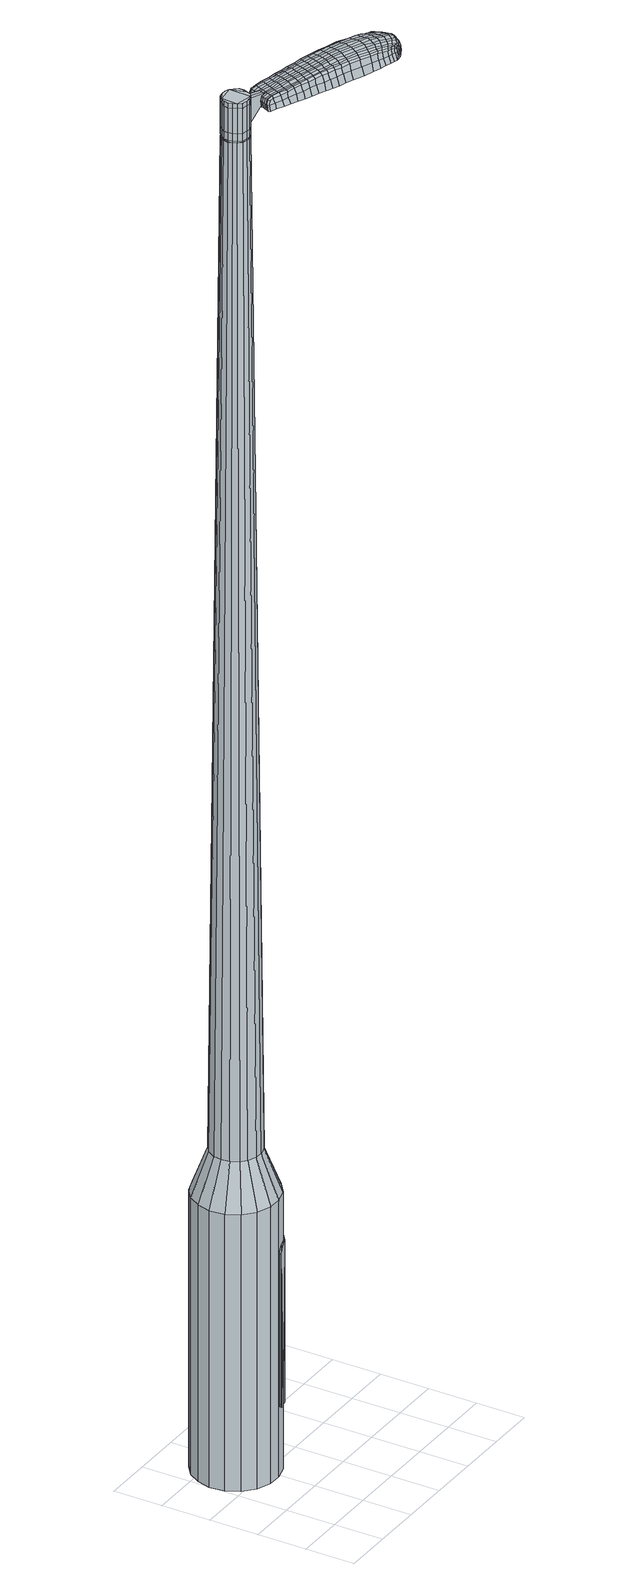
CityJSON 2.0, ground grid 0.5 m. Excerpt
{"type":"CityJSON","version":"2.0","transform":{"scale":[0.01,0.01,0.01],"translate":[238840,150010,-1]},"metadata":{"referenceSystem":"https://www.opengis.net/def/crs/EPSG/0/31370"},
"CityObjects":{
"object1":{"type":"GenericCityObject","attributes":{"cluster":879,"mean_distance_to_centroid":0.218,"new_centroid_x":238840.4,"new_centroid_y":150011.27,"mean_distance_to_camera":11.37,"H1":11.57,"H2":11.29,"Z_final":113.4,"cluster2":-1,"proj_x":238837.06,"proj_y":150019.35,"id_line":88943,"bearing_l":67.53,"distance":8.75,"orientation":"right","G_obj":337.53},"geometry":[{"type":"MultiSurface","lod":"2","boundaries":[[[0,1,2,3]],[[1,4,5,2]],[[4,6,7,5]],[[6,8,9,7]],[[8,10,11,9]],[[10,12,13,11]],[[12,14,15,13]],[[14,16,17,15]],[[16,18,19,17]],[[18,20,21,19]],[[20,22,23,21]],[[22,24,25,23]],[[24,26,27,25]],[[26,28,29,27]],[[28,30,31,29]],[[30,32,33,31]],[[32,34,35,33]],[[34,0,3,35]],[[36,37,38,39]],[[38,40,41,42]],[[41,43,42]],[[42,44,45,46]],[[45,47,46]],[[46,48,49,50]],[[49,51,50]],[[42,46,50,38]],[[50,52,39,38]],[[53,36,39]],[[2,5,7,35]],[[7,9,11,15]],[[11,13,15]],[[15,17,19,23]],[[19,21,23]],[[23,25,27,31]],[[27,29,31]],[[15,23,31,7]],[[31,33,35,7]],[[3,2,35]],[[1,0,54,55]],[[0,34,56,54]],[[34,32,57,56]],[[32,30,58,57]],[[30,28,59,58]],[[28,26,60,59]],[[26,24,61,60]],[[24,22,62,61]],[[22,20,63,62]],[[20,18,64,63]],[[18,16,65,64]],[[16,14,66,65]],[[14,12,67,66]],[[12,10,68,67]],[[10,8,69,68]],[[8,6,70,69]],[[6,4,71,70]],[[4,1,55,71]],[[55,54,72,73]],[[54,56,74,72]],[[56,57,75,74]],[[57,58,76,75]],[[58,59,77,76]],[[59,60,78,77]],[[60,61,79,78]],[[61,62,80,79]],[[62,63,81,80]],[[63,64,82,81]],[[64,65,83,82]],[[65,66,84,83]],[[66,67,85,84]],[[67,68,86,85]],[[68,69,87,86]],[[69,70,88,87]],[[70,71,89,88]],[[71,55,73,89]],[[72,90,91,92]],[[74,93,90,72]],[[94,95,93,74]],[[76,96,95,94]],[[77,97,96,76]],[[98,99,97,77]],[[79,100,99,98]],[[101,102,100,79]],[[81,103,102,101]],[[104,105,103,81]],[[106,107,105,104]],[[84,108,107,106]],[[85,109,108,84]],[[110,111,109,85]],[[87,112,111,110]],[[113,114,112,87]],[[89,115,114,113]],[[92,91,115,89]],[[116,117,118,119]],[[120,116,119,121]],[[122,120,121,123]],[[124,122,123,125]],[[126,124,125,127]],[[128,126,127,129]],[[130,128,129,131]],[[132,130,131,133]],[[134,132,133,135]],[[136,134,135,137]],[[138,136,137,139]],[[140,138,139,141]],[[142,140,141,143]],[[144,142,143,145]],[[146,144,145,147]],[[148,146,147,149]],[[73,72,92]],[[75,94,74]],[[75,76,94]],[[78,98,77]],[[78,79,98]],[[80,101,79]],[[80,81,101]],[[82,104,81]],[[82,83,106,104]],[[83,84,106]],[[86,110,85]],[[86,87,110]],[[88,113,87]],[[88,89,113]],[[73,92,89]],[[150,91,90]],[[150,115,91]],[[151,114,115]],[[151,112,114]],[[152,111,112]],[[152,109,111]],[[153,107,108]],[[153,154,105,107]],[[154,103,105]],[[155,102,103]],[[155,100,102]],[[156,99,100]],[[156,97,99]],[[157,95,96]],[[157,93,95]],[[39,52,148,158]],[[150,90,159,149]],[[53,39,158,117]],[[90,93,118,159]],[[36,53,117,116]],[[93,157,119,118]],[[37,36,116,120]],[[157,96,121,119]],[[38,37,120,122]],[[96,97,123,121]],[[40,38,122,124]],[[97,156,125,123]],[[41,40,124,126]],[[156,100,127,125]],[[43,41,126,128]],[[100,155,129,127]],[[42,43,128,130]],[[155,103,131,129]],[[44,42,130,132]],[[103,154,133,131]],[[45,44,132,134]],[[154,153,135,133]],[[47,45,134,136]],[[153,108,137,135]],[[46,47,136,138]],[[108,109,139,137]],[[48,46,138,140]],[[109,152,141,139]],[[49,48,140,142]],[[152,112,143,141]],[[51,49,142,144]],[[112,151,145,143]],[[50,51,144,146]],[[151,115,147,145]],[[52,50,146,148]],[[115,150,149,147]],[[148,149,160,161]],[[149,159,162,160]],[[159,118,163,162]],[[118,117,164,163]],[[117,158,165,164]],[[158,148,161,165]],[[166,167,168,169]],[[170,166,169,171]],[[166,170,172,173]],[[167,166,173,174]],[[175,176,177,178]],[[179,175,178,180]],[[175,179,181,182]],[[176,175,182,183]],[[184,185,186,187]],[[188,184,187,189]],[[184,188,190,191]],[[185,184,191,192]],[[193,194,195,196]],[[197,193,196,198]],[[193,197,199,200]],[[194,193,200,201]],[[202,203,204,205]],[[206,202,205,207]],[[202,206,208,209]],[[203,202,209,210]],[[211,212,213,214]],[[215,211,214,216]],[[211,215,217,218]],[[212,211,218,219]],[[220,221,222,223]],[[212,220,223,213]],[[220,212,219,224]],[[221,220,224,225]],[[226,227,228,229]],[[221,226,229,222]],[[226,221,225,230]],[[227,226,230,231]],[[232,170,171,233]],[[227,232,233,228]],[[232,227,231,234]],[[170,232,234,172]],[[235,236,237,238]],[[239,235,238,240]],[[235,239,241,242]],[[236,235,242,243]],[[244,245,246,247]],[[236,244,247,237]],[[244,236,243,248]],[[245,244,248,249]],[[250,251,252,253]],[[245,250,253,246]],[[250,245,249,254]],[[251,250,254,255]],[[256,257,258,259]],[[251,256,259,252]],[[256,251,255,260]],[[257,256,260,261]],[[262,167,174,263]],[[257,262,263,258]],[[262,257,261,264]],[[167,262,264,168]],[[265,266,267,268]],[[269,265,268,270]],[[265,269,271,272]],[[266,265,272,273]],[[274,275,276,277]],[[266,274,277,267]],[[274,266,273,278]],[[275,274,278,279]],[[280,281,282,283]],[[275,280,283,276]],[[280,275,279,284]],[[281,280,284,285]],[[286,179,180,287]],[[281,286,287,282]],[[286,281,285,288]],[[179,286,288,181]],[[289,290,291,292]],[[293,289,292,294]],[[289,293,295,296]],[[290,289,296,297]],[[298,299,300,301]],[[290,298,301,291]],[[298,290,297,302]],[[299,298,302,303]],[[304,305,306,307]],[[299,304,307,300]],[[304,299,303,308]],[[305,304,308,309]],[[310,311,312,313]],[[305,310,313,306]],[[310,305,309,314]],[[311,310,314,315]],[[316,176,183,317]],[[311,316,317,312]],[[316,311,315,318]],[[176,316,318,177]],[[319,205,204,320]],[[321,319,320,322]],[[319,321,323,324]],[[205,319,324,207]],[[325,321,322,326]],[[327,325,326,328]],[[325,327,329,330]],[[321,325,330,323]],[[331,327,328,332]],[[333,331,332,334]],[[331,333,335,336]],[[327,331,336,329]],[[337,333,334,338]],[[339,337,338,340]],[[337,339,341,342]],[[333,337,342,335]],[[343,339,340,344]],[[194,343,344,195]],[[343,194,201,345]],[[339,343,345,341]],[[346,347,192,191]],[[348,346,191,190]],[[346,348,349,350]],[[347,346,350,351]],[[352,353,351,350]],[[354,352,350,349]],[[352,354,355,356]],[[353,352,356,357]],[[358,359,357,356]],[[360,358,356,355]],[[358,360,361,362]],[[359,358,362,363]],[[364,365,363,362]],[[366,364,362,361]],[[364,366,199,197]],[[365,364,197,198]],[[367,368,369,370]],[[269,367,370,271]],[[367,269,270,371]],[[368,367,371,372]],[[373,188,189,374]],[[368,373,374,369]],[[373,368,372,375]],[[188,373,375,190]],[[376,377,378,379]],[[215,376,379,217]],[[376,215,216,380]],[[377,376,380,381]],[[382,383,384,385]],[[377,382,385,378]],[[382,377,381,386]],[[383,382,386,387]],[[388,185,192,389]],[[383,388,389,384]],[[388,383,387,390]],[[185,388,390,186]],[[391,392,393,394]],[[173,391,394,174]],[[391,173,172,395]],[[392,391,395,396]],[[397,398,399,400]],[[392,397,400,393]],[[397,392,396,401]],[[398,397,401,402]],[[403,196,195,404]],[[398,403,404,399]],[[403,398,402,405]],[[196,403,405,198]],[[406,407,408,409]],[[178,406,409,180]],[[406,178,177,410]],[[407,406,410,411]],[[412,200,199,413]],[[407,412,413,408]],[[412,407,411,414]],[[200,412,414,201]],[[415,416,417,418]],[[293,415,418,295]],[[415,293,294,419]],[[416,415,419,420]],[[421,206,207,422]],[[416,421,422,417]],[[421,416,420,423]],[[206,421,423,208]],[[424,425,426,427]],[[239,424,427,241]],[[424,239,240,428]],[[425,424,428,429]],[[430,431,432,433]],[[425,430,433,426]],[[430,425,429,434]],[[431,430,434,435]],[[436,203,210,437]],[[431,436,437,432]],[[436,431,435,438]],[[203,436,438,204]],[[439,440,429,428]],[[238,439,428,240]],[[439,238,237,441]],[[440,439,441,442]],[[443,444,435,434]],[[440,443,434,429]],[[443,440,442,445]],[[444,443,445,446]],[[447,320,204,438]],[[444,447,438,435]],[[447,444,446,448]],[[320,447,448,322]],[[449,450,451,452]],[[296,449,452,297]],[[449,296,295,418]],[[450,449,418,417]],[[453,324,323,454]],[[450,453,454,451]],[[453,450,417,422]],[[324,453,422,207]],[[455,456,442,441]],[[247,455,441,237]],[[455,247,246,457]],[[456,455,457,458]],[[459,460,446,445]],[[456,459,445,442]],[[459,456,458,461]],[[460,459,461,462]],[[463,326,322,448]],[[460,463,448,446]],[[463,460,462,464]],[[326,463,464,328]],[[465,466,467,468]],[[302,465,468,303]],[[465,302,297,452]],[[466,465,452,451]],[[469,330,329,470]],[[466,469,470,467]],[[469,466,451,454]],[[330,469,454,323]],[[471,472,458,457]],[[253,471,457,246]],[[471,253,252,473]],[[472,471,473,474]],[[475,476,462,461]],[[472,475,461,458]],[[475,472,474,477]],[[476,475,477,478]],[[479,332,328,464]],[[476,479,464,462]],[[479,476,478,480]],[[332,479,480,334]],[[481,482,483,484]],[[308,481,484,309]],[[481,308,303,468]],[[482,481,468,467]],[[485,336,335,486]],[[482,485,486,483]],[[485,482,467,470]],[[336,485,470,329]],[[487,488,474,473]],[[259,487,473,252]],[[487,259,258,489]],[[488,487,489,490]],[[491,492,478,477]],[[488,491,477,474]],[[491,488,490,493]],[[492,491,493,494]],[[495,338,334,480]],[[492,495,480,478]],[[495,492,494,496]],[[338,495,496,340]],[[497,498,499,500]],[[314,497,500,315]],[[497,314,309,484]],[[498,497,484,483]],[[501,342,341,502]],[[498,501,502,499]],[[501,498,483,486]],[[342,501,486,335]],[[503,504,490,489]],[[263,503,489,258]],[[503,263,174,394]],[[504,503,394,393]],[[505,506,494,493]],[[504,505,493,490]],[[505,504,393,400]],[[506,505,400,399]],[[507,344,340,496]],[[506,507,496,494]],[[507,506,399,404]],[[344,507,404,195]],[[508,509,411,410]],[[318,508,410,177]],[[508,318,315,500]],[[509,508,500,499]],[[510,345,201,414]],[[509,510,414,411]],[[510,509,499,502]],[[345,510,502,341]],[[511,512,372,371]],[[268,511,371,270]],[[511,268,267,513]],[[512,511,513,514]],[[515,348,190,375]],[[512,515,375,372]],[[515,512,514,516]],[[348,515,516,349]],[[517,518,519,520]],[[218,517,520,219]],[[517,218,217,379]],[[518,517,379,378]],[[521,522,523,524]],[[518,521,524,519]],[[521,518,378,385]],[[522,521,385,384]],[[525,347,351,526]],[[522,525,526,523]],[[525,522,384,389]],[[347,525,389,192]],[[527,528,514,513]],[[277,527,513,267]],[[527,277,276,529]],[[528,527,529,530]],[[531,354,349,516]],[[528,531,516,514]],[[531,528,530,532]],[[354,531,532,355]],[[533,534,535,536]],[[224,533,536,225]],[[533,224,219,520]],[[534,533,520,519]],[[537,538,539,540]],[[534,537,540,535]],[[537,534,519,524]],[[538,537,524,523]],[[541,353,357,542]],[[538,541,542,539]],[[541,538,523,526]],[[353,541,526,351]],[[543,544,530,529]],[[283,543,529,276]],[[543,283,282,545]],[[544,543,545,546]],[[547,360,355,532]],[[544,547,532,530]],[[547,544,546,548]],[[360,547,548,361]],[[549,550,551,552]],[[230,549,552,231]],[[549,230,225,536]],[[550,549,536,535]],[[553,554,555,556]],[[550,553,556,551]],[[553,550,535,540]],[[554,553,540,539]],[[557,359,363,558]],[[554,557,558,555]],[[557,554,539,542]],[[359,557,542,357]],[[559,560,546,545]],[[287,559,545,282]],[[559,287,180,409]],[[560,559,409,408]],[[561,366,361,548]],[[560,561,548,546]],[[561,560,408,413]],[[366,561,413,199]],[[562,563,396,395]],[[234,562,395,172]],[[562,234,231,552]],[[563,562,552,551]],[[564,565,402,401]],[[563,564,401,396]],[[564,563,551,556]],[[565,564,556,555]],[[566,365,198,405]],[[565,566,405,402]],[[566,565,555,558]],[[365,566,558,363]],[[567,568,569,570]],[[570,569,571,572]],[[573,571,569,574]],[[574,569,568,575]],[[576,577,578,579]],[[579,578,580,581]],[[582,580,578,583]],[[583,578,577,584]],[[585,586,587,588]],[[588,587,589,590]],[[591,589,587,592]],[[592,587,586,593]],[[594,595,596,597]],[[597,596,598,599]],[[600,598,596,601]],[[601,596,595,602]],[[603,604,605,606]],[[606,605,607,608]],[[609,607,605,610]],[[610,605,604,611]],[[612,613,614,615]],[[615,614,616,617]],[[618,616,614,619]],[[619,614,613,620]],[[621,622,623,624]],[[624,623,613,612]],[[620,613,623,625]],[[625,623,622,626]],[[627,628,629,630]],[[630,629,622,621]],[[626,622,629,631]],[[631,629,628,632]],[[572,571,633,634]],[[634,633,628,627]],[[632,628,633,635]],[[635,633,571,573]],[[636,637,638,639]],[[639,638,640,641]],[[642,640,638,643]],[[643,638,637,644]],[[645,646,647,648]],[[648,647,637,636]],[[644,637,647,649]],[[649,647,646,650]],[[651,652,653,654]],[[654,653,646,645]],[[650,646,653,655]],[[655,653,652,656]],[[657,658,659,660]],[[660,659,652,651]],[[656,652,659,661]],[[661,659,658,662]],[[575,568,663,664]],[[664,663,658,657]],[[662,658,663,665]],[[665,663,568,567]],[[666,667,668,669]],[[669,668,670,671]],[[672,670,668,673]],[[673,668,667,674]],[[675,676,677,678]],[[678,677,667,666]],[[674,667,677,679]],[[679,677,676,680]],[[681,682,683,684]],[[684,683,676,675]],[[680,676,683,685]],[[685,683,682,686]],[[581,580,687,688]],[[688,687,682,681]],[[686,682,687,689]],[[689,687,580,582]],[[690,691,692,693]],[[693,692,694,695]],[[696,694,692,697]],[[697,692,691,698]],[[699,700,701,702]],[[702,701,691,690]],[[698,691,701,703]],[[703,701,700,704]],[[705,706,707,708]],[[708,707,700,699]],[[704,700,707,709]],[[709,707,706,710]],[[711,712,713,714]],[[714,713,706,705]],[[710,706,713,715]],[[715,713,712,716]],[[584,577,717,718]],[[718,717,712,711]],[[716,712,717,719]],[[719,717,577,576]],[[603,606,720,721]],[[721,720,722,723]],[[724,722,720,164]],[[164,720,606,608]],[[723,722,725,726]],[[726,725,727,728]],[[729,727,725,730]],[[730,725,722,724]],[[728,727,731,732]],[[732,731,733,734]],[[735,733,731,736]],[[736,731,727,729]],[[734,733,737,738]],[[738,737,739,740]],[[741,739,737,742]],[[742,737,733,735]],[[740,739,743,744]],[[744,743,595,594]],[[602,595,743,745]],[[745,743,739,741]],[[593,746,747,592]],[[592,747,748,591]],[[749,748,747,750]],[[750,747,746,751]],[[751,752,753,750]],[[750,753,754,749]],[[755,754,753,756]],[[756,753,752,757]],[[757,758,759,756]],[[756,759,760,755]],[[761,760,759,762]],[[762,759,758,763]],[[763,764,765,762]],[[762,765,766,761]],[[600,766,765,598]],[[598,765,764,599]],[[767,768,769,770]],[[770,769,670,672]],[[671,670,769,771]],[[771,769,768,772]],[[590,589,773,774]],[[774,773,768,767]],[[772,768,773,775]],[[775,773,589,591]],[[776,777,778,779]],[[779,778,616,618]],[[617,616,778,780]],[[780,778,777,781]],[[782,783,784,785]],[[785,784,777,776]],[[781,777,784,786]],[[786,784,783,787]],[[593,586,788,789]],[[789,788,783,782]],[[787,783,788,790]],[[790,788,586,585]],[[791,792,793,794]],[[794,793,574,575]],[[573,574,793,795]],[[795,793,792,796]],[[797,798,799,800]],[[800,799,792,791]],[[796,792,799,801]],[[801,799,798,802]],[[594,597,803,804]],[[804,803,798,797]],[[802,798,803,805]],[[805,803,597,599]],[[806,807,808,809]],[[809,808,579,581]],[[576,579,808,810]],[[810,808,807,811]],[[600,601,812,813]],[[813,812,807,806]],[[811,807,812,814]],[[814,812,601,602]],[[815,816,817,818]],[[818,817,694,696]],[[694,817,695]],[[695,817,816,819]],[[608,607,820,821]],[[821,820,816,815]],[[819,816,820,822]],[[822,820,607,609]],[[823,824,825]],[[825,824,640,642]],[[641,640,824,826]],[[826,824,827]],[[828,829,830,831]],[[831,830,824,823]],[[827,824,830,832]],[[832,830,829,833]],[[611,604,834,835]],[[835,834,829,828]],[[833,829,834,836]],[[836,834,604,603]],[[827,837,838,826]],[[826,838,639,641]],[[636,639,838,839]],[[839,838,837,840]],[[833,841,842,832]],[[832,842,837,827]],[[840,837,842,843]],[[843,842,841,844]],[[603,721,845,836]],[[836,845,841,833]],[[844,841,845,846]],[[846,845,721,723]],[[847,848,849,850]],[[850,849,697,698]],[[696,697,849,818]],[[818,849,848,815]],[[724,164,851,852]],[[852,851,848,847]],[[815,848,851,821]],[[821,851,164,608]],[[840,853,854,839]],[[839,854,648,636]],[[645,648,854,855]],[[855,854,853,856]],[[844,857,858,843]],[[843,858,853,840]],[[856,853,858,859]],[[859,858,857,860]],[[723,726,861,846]],[[846,861,857,844]],[[860,857,861,862]],[[862,861,726,728]],[[863,864,865,866]],[[866,865,703,704]],[[698,703,865,850]],[[850,865,864,847]],[[729,730,867,868]],[[868,867,864,863]],[[847,864,867,852]],[[852,867,730,724]],[[856,869,870,855]],[[855,870,654,645]],[[651,654,870,871]],[[871,870,869,872]],[[860,873,874,859]],[[859,874,869,856]],[[872,869,874,875]],[[875,874,873,876]],[[728,732,877,862]],[[862,877,873,860]],[[876,873,877,878]],[[878,877,732,734]],[[879,880,881,882]],[[882,881,709,710]],[[704,709,881,866]],[[866,881,880,863]],[[735,736,883,884]],[[884,883,880,879]],[[863,880,883,868]],[[868,883,736,729]],[[872,885,886,871]],[[871,886,660,651]],[[657,660,886,887]],[[887,886,885,888]],[[876,889,890,875]],[[875,890,885,872]],[[888,885,890,891]],[[891,890,889,892]],[[734,738,893,878]],[[878,893,889,876]],[[892,889,893,894]],[[894,893,738,740]],[[895,896,897,898]],[[898,897,715,716]],[[710,715,897,882]],[[882,897,896,879]],[[741,742,899,900]],[[900,899,896,895]],[[879,896,899,884]],[[884,899,742,735]],[[888,901,902,887]],[[887,902,664,657]],[[575,664,902,794]],[[794,902,901,791]],[[892,903,904,891]],[[891,904,901,888]],[[791,901,904,800]],[[800,904,903,797]],[[740,744,905,894]],[[894,905,903,892]],[[797,903,905,804]],[[804,905,744,594]],[[811,906,907,810]],[[810,907,719,576]],[[716,719,907,898]],[[898,907,906,895]],[[602,745,908,814]],[[814,908,906,811]],[[895,906,908,900]],[[900,908,745,741]],[[772,909,910,771]],[[771,910,669,671]],[[666,669,910,911]],[[911,910,909,912]],[[591,748,913,775]],[[775,913,909,772]],[[912,909,913,914]],[[914,913,748,749]],[[915,916,917,918]],[[918,917,619,620]],[[618,619,917,779]],[[779,917,916,776]],[[919,920,921,922]],[[922,921,916,915]],[[776,916,921,785]],[[785,921,920,782]],[[751,746,923,924]],[[924,923,920,919]],[[782,920,923,789]],[[789,923,746,593]],[[912,925,926,911]],[[911,926,678,666]],[[675,678,926,927]],[[927,926,925,928]],[[749,754,929,914]],[[914,929,925,912]],[[928,925,929,930]],[[930,929,754,755]],[[931,932,933,934]],[[934,933,625,626]],[[620,625,933,918]],[[918,933,932,915]],[[935,936,937,938]],[[938,937,932,931]],[[915,932,937,922]],[[922,937,936,919]],[[757,752,939,940]],[[940,939,936,935]],[[919,936,939,924]],[[924,939,752,751]],[[928,941,942,927]],[[927,942,684,675]],[[681,684,942,943]],[[943,942,941,944]],[[755,760,945,930]],[[930,945,941,928]],[[944,941,945,946]],[[946,945,760,761]],[[947,948,949,950]],[[950,949,631,632]],[[626,631,949,934]],[[934,949,948,931]],[[951,952,953,954]],[[954,953,948,947]],[[931,948,953,938]],[[938,953,952,935]],[[763,758,955,956]],[[956,955,952,951]],[[935,952,955,940]],[[940,955,758,757]],[[944,957,958,943]],[[943,958,688,681]],[[581,688,958,809]],[[809,958,957,806]],[[761,766,959,946]],[[946,959,957,944]],[[806,957,959,813]],[[813,959,766,600]],[[796,960,961,795]],[[795,961,635,573]],[[632,635,961,950]],[[950,961,960,947]],[[802,962,963,801]],[[801,963,960,796]],[[947,960,963,954]],[[954,963,962,951]],[[599,764,964,805]],[[805,964,962,802]],[[951,962,964,956]],[[956,964,764,763]],[[567,570,169,168]],[[570,572,171,169]],[[582,583,182,181]],[[583,584,183,182]],[[585,588,187,186]],[[588,590,189,187]],[[609,610,209,208]],[[610,611,210,209]],[[612,615,214,213]],[[615,617,216,214]],[[621,624,223,222]],[[624,612,213,223]],[[627,630,229,228]],[[630,621,222,229]],[[572,634,233,171]],[[634,627,228,233]],[[642,643,242,241]],[[643,644,243,242]],[[644,649,248,243]],[[649,650,249,248]],[[650,655,254,249]],[[655,656,255,254]],[[656,661,260,255]],[[661,662,261,260]],[[662,665,264,261]],[[665,567,168,264]],[[672,673,272,271]],[[673,674,273,272]],[[674,679,278,273]],[[679,680,279,278]],[[680,685,284,279]],[[685,686,285,284]],[[686,689,288,285]],[[689,582,181,288]],[[690,693,292,291]],[[693,695,294,292]],[[699,702,301,300]],[[702,690,291,301]],[[705,708,307,306]],[[708,699,300,307]],[[711,714,313,312]],[[714,705,306,313]],[[584,718,317,183]],[[718,711,312,317]],[[767,770,370,369]],[[770,672,271,370]],[[590,774,374,189]],[[774,767,369,374]],[[617,780,380,216]],[[780,781,381,380]],[[781,786,386,381]],[[786,787,387,386]],[[787,790,390,387]],[[790,585,186,390]],[[695,419,294]],[[695,819,420,419]],[[819,822,423,420]],[[822,609,208,423]],[[823,825,427,426]],[[825,642,241,427]],[[828,831,433,432]],[[831,823,426,433]],[[611,835,437,210]],[[835,828,432,437]],[[965,966,967,968]],[[969,970,968,967]],[[971,972,973,974]],[[975,976,977,978]],[[966,979,980,967]],[[981,969,967,980]],[[982,971,974,983]],[[984,985,976,975]],[[979,986,987,980]],[[987,988,981,980]],[[989,982,983,990]],[[991,985,984,992]],[[986,993,994,987]],[[994,995,988,987]],[[996,989,990,997]],[[998,991,992,999]],[[1000,1001,1002,1003]],[[1004,1005,1001,1000]],[[1004,1006,1007,1005]],[[1006,1008,1009,1007]],[[1010,1011,1012,1013]],[[1014,1015,1011,1010]],[[1016,1017,1015,1014]],[[1018,1019,1017,1016]],[[1013,1002,1001,1010]],[[1010,1001,1005,1014]],[[1005,1007,1016,1014]],[[1007,1009,1018,1016]],[[974,973,970,969]],[[983,974,969,981]],[[988,990,983,981]],[[995,997,990,988]],[[975,978,972,971]],[[984,975,971,982]],[[992,984,982,989]],[[999,992,989,996]],[[976,1000,1003,977]],[[985,1004,1000,976]],[[1006,1004,985,991]],[[1008,1006,991,998]],[[1020,1021,1022,1023]],[[1022,1024,1025,1026]],[[1022,1026,1027,1028]],[[1022,1028,1023]],[[1029,1020,1023,1030]],[[1031,1030,1023,1032]],[[1033,1032,1023]],[[1034,1022,1021,1035]],[[1036,1034,1035,1037]],[[1038,1036,1037,1039]],[[1040,1038,1039,1041]],[[1042,1040,1041,1043]],[[1043,1044,1045,1046]],[[1043,1046,1047,1048]],[[1043,1048,1049,1050]],[[1049,1051,1052,1053]],[[1049,1053,1054,1055]],[[1049,1055,1050]],[[1043,1050,1042]],[[1056,1057,1021,1020]],[[1058,1059,1024,1022]],[[1060,1061,1033,1023]],[[1057,1062,1035,1021]],[[1063,1058,1022,1034]],[[1062,1064,1037,1035]],[[1065,1063,1034,1036]],[[1064,1066,1039,1037]],[[1067,1065,1036,1038]],[[1066,1068,1041,1039]],[[1069,1067,1038,1040]],[[1068,1070,1043,1041]],[[1071,1069,1040,1042]],[[1070,1072,1044,1043]],[[1073,1074,1051,1049]],[[1075,1071,1042,1050]],[[1045,1044,1072,1076]],[[1046,1045,1076,1077]],[[1047,1046,1077,1078]],[[1048,1047,1078,1079]],[[1049,1048,1079,1073]],[[1080,1056,1020,1029]],[[1081,1080,1029,1030]],[[1082,1081,1030,1031]],[[1083,1082,1031,1032]],[[1061,1083,1032,1033]],[[1025,1024,1059,1084]],[[1052,1051,1074,1085]],[[1026,1025,1084,1086]],[[1027,1026,1086,1087]],[[1028,1027,1087,1088]],[[1023,1028,1088,1060]],[[1053,1052,1085,1089]],[[1054,1053,1089,1090]],[[1055,1054,1090,1091]],[[1050,1055,1091,1075]]]}]}
},
"vertices":[
[82,112,384],[74,99,384],[74,99,96],[82,112,96],[62,90,384],[62,90,96],[48,86,384],[48,86,96],[34,86,384],[34,86,96],[20,92,384],[20,92,96],[9,102,384],[9,102,96],[2,115,384],[2,115,96],[0,130,384],[0,130,96],[4,144,384],[4,144,96],[11,156,384],[11,156,96],[23,165,384],[23,165,96],[37,170,384],[37,170,96],[52,169,384],[52,169,96],[65,164,384],[65,164,96],[76,154,384],[76,154,96],[83,141,384],[83,141,96],[85,126,384],[85,126,96],[56,132,1524],[53,136,1524],[50,139,1524],[55,123,1524],[46,141,1524],[41,141,1524],[33,137,1524],[36,140,1524],[30,133,1524],[29,128,1524],[32,120,1524],[30,124,1524],[35,116,1524],[40,115,1524],[49,116,1524],[44,114,1524],[53,119,1524],[56,127,1524],[66,118,429],[61,111,429],[68,127,429],[67,135,429],[63,143,429],[56,149,429],[48,152,429],[39,153,429],[31,150,429],[24,145,429],[19,137,429],[18,129,429],[19,120,429],[23,112,429],[29,107,429],[37,103,429],[46,103,429],[54,105,429],[55,123,1483],[53,119,1483],[56,127,1483],[56,132,1483],[53,136,1483],[50,139,1483],[46,141,1483],[41,141,1483],[36,140,1483],[33,137,1483],[30,133,1483],[29,128,1483],[30,124,1483],[32,120,1483],[35,116,1483],[40,115,1483],[44,114,1483],[49,116,1483],[55,123,1485],[52,119,1485],[52,119,1483],[56,127,1485],[55,132,1483],[55,132,1485],[53,136,1485],[50,139,1485],[45,140,1483],[45,140,1485],[41,141,1485],[37,139,1483],[37,139,1485],[33,137,1485],[31,133,1483],[31,133,1485],[30,128,1483],[30,128,1485],[30,124,1485],[32,120,1485],[36,117,1483],[36,117,1485],[40,115,1485],[44,115,1483],[44,115,1485],[49,116,1485],[56,132,1519],[56,127,1519],[56,127,1493],[56,132,1493],[53,136,1519],[53,136,1493],[50,139,1519],[50,139,1493],[46,141,1519],[46,141,1493],[41,141,1519],[41,141,1493],[36,140,1519],[36,140,1493],[33,137,1519],[33,137,1493],[30,133,1519],[30,133,1493],[29,128,1519],[29,128,1493],[30,124,1519],[30,124,1493],[32,120,1519],[32,120,1493],[35,116,1519],[35,116,1493],[40,115,1519],[40,115,1493],[44,114,1519],[44,114,1493],[49,116,1519],[49,116,1493],[53,119,1519],[53,119,1493],[53,119,1485],[44,114,1485],[35,116,1485],[29,128,1485],[30,133,1485],[36,140,1485],[46,141,1485],[56,132,1485],[55,123,1519],[55,123,1493],[71,113,1513],[71,113,1518],[72,116,1513],[74,119,1513],[74,119,1518],[72,116,1518],[133,69,1519],[127,72,1518],[128,70,1509],[134,67,1510],[141,66,1519],[142,64,1510],[141,67,1526],[133,71,1525],[127,74,1525],[148,105,1519],[142,107,1518],[140,106,1525],[147,104,1525],[156,102,1519],[155,101,1526],[158,102,1510],[150,106,1510],[143,108,1509],[209,60,1519],[208,57,1519],[209,57,1513],[210,60,1513],[210,65,1519],[211,64,1513],[208,65,1524],[208,61,1524],[206,58,1524],[141,89,1530],[134,91,1529],[133,88,1529],[140,86,1530],[149,85,1531],[148,82,1531],[151,89,1530],[142,92,1530],[135,95,1529],[66,119,1512],[65,117,1512],[66,116,1517],[67,119,1517],[67,122,1512],[68,121,1517],[68,122,1506],[67,119,1506],[66,116,1506],[189,48,1519],[185,49,1519],[186,47,1512],[189,46,1512],[191,47,1518],[191,46,1512],[191,48,1522],[189,49,1523],[186,50,1524],[181,50,1519],[175,52,1519],[176,50,1512],[181,48,1512],[181,51,1524],[175,53,1525],[170,54,1519],[163,57,1519],[163,55,1511],[170,52,1511],[170,55,1526],[162,58,1526],[152,61,1519],[153,59,1510],[152,63,1526],[67,101,1513],[74,98,1513],[73,99,1518],[67,103,1517],[62,104,1512],[63,104,1516],[62,103,1506],[67,100,1507],[74,96,1507],[80,95,1514],[87,91,1515],[87,93,1520],[80,96,1519],[81,93,1507],[88,90,1507],[94,88,1515],[101,85,1516],[100,86,1522],[94,90,1521],[94,86,1508],[101,83,1508],[107,82,1517],[114,78,1517],[114,80,1524],[107,83,1523],[108,80,1508],[114,76,1509],[120,75,1518],[120,77,1524],[121,73,1509],[203,80,1519],[200,82,1519],[199,81,1524],[202,79,1523],[205,79,1518],[204,79,1522],[206,80,1512],[204,81,1512],[202,83,1512],[196,84,1519],[191,87,1519],[190,86,1525],[195,83,1524],[197,85,1512],[192,88,1512],[185,90,1519],[178,93,1519],[177,92,1526],[184,89,1526],[187,91,1511],[180,94,1511],[167,97,1519],[166,96,1526],[169,98,1510],[79,129,1513],[86,127,1513],[87,127,1507],[80,130,1507],[73,131,1512],[74,131,1506],[74,130,1516],[78,128,1517],[85,126,1518],[93,124,1514],[100,122,1515],[101,123,1507],[94,125,1507],[92,123,1519],[99,121,1520],[107,119,1515],[114,117,1516],[116,118,1508],[109,120,1508],[106,118,1521],[113,116,1522],[121,114,1517],[128,112,1517],[130,113,1509],[123,115,1508],[120,113,1523],[127,111,1524],[135,110,1518],[137,110,1509],[133,109,1524],[72,117,1519],[71,114,1519],[79,114,1520],[78,111,1520],[80,117,1520],[73,119,1519],[86,111,1522],[85,109,1522],[93,108,1523],[92,106,1523],[94,111,1523],[87,114,1521],[100,105,1524],[99,103,1524],[107,103,1525],[106,100,1525],[108,106,1525],[101,108,1524],[114,100,1526],[112,97,1526],[120,97,1527],[119,94,1527],[122,100,1527],[115,103,1526],[127,94,1528],[126,91,1528],[129,98,1528],[205,62,1527],[204,59,1527],[206,66,1526],[202,68,1527],[201,64,1528],[200,61,1528],[195,66,1529],[194,63,1529],[196,70,1528],[189,73,1530],[188,69,1530],[187,66,1530],[182,72,1531],[180,69,1531],[183,76,1530],[174,79,1531],[173,76,1531],[172,72,1531],[161,80,1531],[160,77,1531],[163,84,1531],[207,77,1518],[208,74,1519],[209,75,1513],[208,78,1513],[205,77,1523],[206,74,1523],[209,70,1519],[210,70,1513],[208,70,1524],[193,48,1518],[196,48,1518],[195,49,1523],[192,49,1523],[194,46,1513],[197,47,1513],[200,50,1519],[203,51,1519],[202,52,1524],[198,50,1523],[200,49,1513],[204,51,1513],[206,54,1519],[204,55,1524],[207,54,1513],[133,72,1528],[134,74,1528],[128,77,1528],[127,75,1527],[141,69,1528],[142,71,1529],[136,77,1529],[137,80,1530],[130,83,1529],[129,80,1528],[144,73,1529],[145,76,1530],[138,83,1530],[132,86,1529],[147,79,1531],[146,102,1528],[145,100,1529],[154,97,1529],[154,99,1528],[139,105,1527],[138,103,1528],[144,96,1529],[152,93,1530],[137,99,1528],[71,130,1512],[70,129,1512],[71,128,1517],[72,129,1517],[72,131,1506],[71,129,1506],[69,125,1512],[70,125,1517],[70,126,1506],[61,106,1512],[61,107,1512],[62,106,1506],[61,105,1506],[62,106,1517],[63,107,1517],[62,109,1512],[63,112,1512],[64,111,1506],[63,109,1506],[63,109,1517],[64,112,1517],[64,114,1512],[65,114,1506],[65,114,1517],[67,104,1519],[68,105,1519],[74,101,1520],[74,102,1520],[68,107,1519],[69,110,1519],[75,104,1520],[76,107,1520],[70,112,1519],[77,109,1520],[77,127,1519],[76,126,1519],[83,123,1520],[84,125,1520],[75,123,1519],[82,120,1520],[80,97,1521],[81,99,1521],[87,94,1522],[88,96,1522],[82,101,1521],[83,104,1521],[89,98,1522],[90,101,1523],[84,106,1522],[91,103,1523],[91,122,1521],[90,120,1521],[97,118,1522],[98,120,1522],[89,117,1521],[96,115,1522],[94,91,1523],[95,93,1523],[101,88,1524],[101,90,1524],[96,95,1523],[97,98,1524],[102,92,1525],[103,95,1525],[98,100,1524],[105,97,1525],[105,117,1523],[104,115,1523],[111,113,1524],[112,115,1524],[103,112,1524],[110,109,1525],[107,85,1525],[108,86,1525],[114,82,1526],[115,83,1526],[109,89,1526],[110,92,1526],[116,86,1527],[117,89,1527],[111,94,1526],[118,91,1527],[119,112,1525],[118,110,1525],[125,108,1526],[126,110,1526],[116,107,1526],[123,104,1527],[120,79,1527],[121,80,1527],[122,83,1527],[124,86,1528],[125,88,1528],[133,107,1527],[132,105,1527],[130,101,1528],[203,78,1525],[204,75,1525],[200,80,1526],[201,77,1526],[205,71,1526],[201,73,1527],[190,50,1525],[193,50,1525],[189,51,1526],[187,51,1525],[196,51,1525],[199,53,1526],[195,55,1527],[192,53,1526],[202,56,1526],[198,57,1527],[195,82,1526],[196,80,1527],[190,85,1527],[190,82,1528],[196,75,1528],[190,78,1529],[182,52,1526],[184,53,1527],[178,55,1528],[176,54,1527],[187,55,1527],[189,57,1528],[183,60,1529],[180,57,1528],[192,60,1528],[185,62,1530],[184,87,1528],[184,85,1529],[176,90,1528],[176,88,1529],[184,81,1529],[175,84,1530],[171,56,1528],[172,58,1528],[164,61,1529],[163,59,1528],[174,60,1529],[176,62,1530],[168,66,1530],[166,63,1530],[178,65,1530],[170,69,1531],[165,95,1529],[165,93,1529],[164,89,1530],[152,64,1528],[153,66,1529],[155,68,1530],[157,71,1530],[158,74,1531],[128,72,1509],[128,74,1518],[134,71,1518],[135,69,1509],[142,67,1519],[143,66,1510],[142,69,1525],[134,73,1525],[128,76,1525],[140,104,1525],[141,105,1518],[148,103,1518],[146,102,1525],[156,100,1519],[154,99,1525],[158,101,1510],[149,104,1509],[143,106,1509],[207,58,1513],[206,58,1519],[207,61,1519],[208,61,1513],[208,65,1519],[209,65,1513],[206,65,1524],[206,62,1524],[205,59,1524],[133,88,1528],[135,91,1528],[141,88,1529],[140,86,1529],[150,85,1529],[148,82,1529],[151,88,1529],[143,92,1529],[136,94,1528],[68,116,1516],[67,116,1512],[68,118,1512],[69,118,1516],[70,121,1512],[70,121,1516],[70,121,1506],[69,118,1506],[68,116,1506],[186,49,1512],[186,51,1519],[189,50,1518],[189,48,1512],[191,49,1518],[191,48,1512],[191,50,1522],[189,51,1523],[186,52,1523],[177,52,1512],[176,54,1519],[181,52,1519],[182,50,1512],[181,53,1524],[176,55,1525],[164,57,1511],[163,58,1519],[171,56,1519],[171,54,1511],[170,57,1525],[163,60,1526],[153,63,1519],[153,61,1510],[153,64,1526],[74,101,1518],[75,100,1513],[68,103,1513],[68,104,1517],[63,105,1512],[64,106,1515],[64,104,1506],[68,102,1506],[75,98,1507],[88,94,1520],[88,93,1514],[81,96,1514],[81,98,1519],[82,95,1507],[89,91,1507],[101,88,1522],[102,87,1516],[95,90,1515],[95,91,1521],[95,88,1508],[102,85,1508],[115,82,1523],[115,80,1517],[108,83,1516],[108,85,1522],[109,81,1508],[115,78,1508],[121,77,1517],[121,79,1524],[122,75,1509],[198,80,1523],[199,80,1519],[202,79,1518],[201,78,1523],[204,78,1518],[203,77,1522],[205,79,1512],[203,80,1512],[201,81,1512],[189,84,1525],[190,85,1519],[195,83,1519],[194,82,1524],[196,84,1512],[191,86,1512],[176,90,1526],[177,91,1519],[184,88,1519],[183,87,1525],[186,89,1511],[179,92,1511],[167,95,1519],[165,94,1526],[168,96,1510],[86,125,1507],[85,125,1513],[78,127,1513],[79,128,1506],[73,129,1512],[74,129,1506],[74,128,1515],[77,127,1517],[84,124,1518],[101,121,1507],[99,120,1514],[92,122,1514],[94,123,1507],[91,122,1519],[98,119,1520],[115,116,1508],[113,115,1516],[106,117,1515],[108,118,1508],[105,117,1521],[112,114,1522],[129,111,1508],[127,110,1517],[120,113,1516],[122,113,1508],[119,112,1522],[126,109,1523],[134,108,1517],[136,109,1509],[133,107,1524],[73,116,1518],[72,114,1518],[80,114,1519],[79,111,1519],[81,116,1519],[87,111,1520],[86,108,1520],[94,108,1521],[93,106,1521],[95,111,1521],[88,114,1520],[100,105,1523],[99,103,1523],[107,102,1524],[106,100,1524],[109,105,1524],[102,108,1523],[114,100,1525],[113,97,1525],[121,97,1526],[120,94,1526],[122,100,1526],[115,103,1525],[128,94,1527],[127,91,1527],[129,97,1527],[203,60,1526],[204,63,1526],[204,66,1525],[201,68,1526],[200,64,1526],[199,61,1526],[193,63,1528],[194,67,1528],[195,70,1527],[189,73,1528],[188,69,1529],[186,66,1529],[180,69,1530],[181,72,1530],[182,76,1529],[174,79,1530],[173,75,1530],[172,72,1530],[160,77,1530],[161,80,1530],[163,84,1530],[207,74,1513],[206,74,1518],[205,76,1518],[206,77,1512],[203,76,1523],[204,74,1523],[207,70,1519],[208,70,1513],[206,70,1523],[194,51,1523],[195,50,1518],[193,50,1518],[192,51,1523],[193,48,1512],[196,49,1512],[200,54,1523],[201,53,1519],[198,51,1519],[197,52,1523],[199,50,1513],[202,52,1513],[204,55,1519],[203,56,1524],[205,55,1513],[128,78,1527],[135,75,1527],[134,74,1527],[128,77,1526],[142,70,1527],[143,71,1528],[131,83,1528],[137,80,1528],[136,77,1528],[130,80,1527],[144,74,1528],[146,76,1529],[139,83,1529],[132,86,1528],[147,79,1529],[153,96,1528],[145,99,1527],[146,101,1527],[154,98,1527],[139,103,1526],[139,102,1527],[144,96,1528],[152,93,1528],[137,98,1527],[73,127,1516],[72,128,1512],[72,129,1512],[73,128,1516],[73,128,1506],[71,125,1512],[72,124,1516],[72,125,1506],[64,105,1506],[63,106,1512],[63,105,1506],[64,106,1516],[64,107,1516],[66,110,1506],[65,111,1512],[64,109,1512],[65,108,1506],[65,109,1516],[66,111,1516],[66,114,1512],[67,113,1506],[67,113,1516],[68,105,1518],[68,104,1518],[75,101,1519],[75,102,1519],[70,109,1518],[69,107,1518],[76,104,1519],[77,107,1519],[71,112,1518],[78,109,1519],[84,123,1519],[77,125,1518],[77,126,1518],[84,124,1519],[76,122,1518],[82,120,1519],[82,99,1520],[81,98,1520],[88,95,1521],[88,96,1521],[84,104,1520],[83,101,1520],[89,98,1521],[90,101,1521],[85,106,1520],[91,103,1521],[98,117,1521],[91,120,1520],[91,121,1520],[98,118,1521],[89,117,1520],[96,114,1521],[95,93,1522],[95,92,1522],[102,89,1523],[102,90,1523],[97,98,1522],[96,95,1522],[103,92,1523],[104,95,1524],[98,100,1523],[105,97,1524],[111,112,1523],[104,115,1522],[105,116,1522],[112,113,1523],[103,112,1522],[110,109,1523],[109,87,1524],[108,86,1524],[115,83,1525],[115,84,1525],[111,92,1525],[110,89,1524],[116,86,1525],[117,89,1526],[112,94,1525],[119,91,1526],[125,107,1525],[118,110,1524],[119,111,1524],[126,108,1525],[117,106,1524],[124,104,1525],[122,81,1526],[121,80,1526],[124,86,1527],[123,83,1526],[125,88,1527],[132,104,1526],[132,106,1526],[131,101,1526],[203,75,1524],[202,77,1524],[199,79,1525],[200,77,1525],[204,71,1525],[201,72,1525],[189,53,1525],[192,52,1524],[190,51,1524],[187,52,1525],[195,56,1526],[198,55,1525],[195,53,1524],[192,54,1525],[201,57,1525],[197,58,1526],[195,79,1526],[194,81,1526],[189,83,1526],[189,82,1527],[195,75,1526],[189,77,1527],[178,56,1527],[184,54,1526],[182,54,1526],[177,56,1526],[183,60,1528],[189,58,1527],[186,56,1526],[180,58,1527],[191,60,1527],[185,63,1528],[183,84,1527],[183,86,1527],[176,89,1527],[176,87,1528],[183,80,1528],[175,83,1529],[165,62,1528],[172,59,1527],[171,58,1527],[164,61,1527],[168,66,1529],[176,63,1529],[174,61,1528],[166,64,1528],[178,66,1529],[170,69,1530],[165,92,1528],[165,94,1528],[164,88,1529],[154,66,1528],[153,65,1528],[157,71,1529],[155,69,1529],[159,74,1530],[63,104,1508],[66,111,1508],[96,97,1509],[93,90,1509],[115,88,1510],[112,80,1510],[152,72,1512],[148,64,1512],[131,71,1511],[135,79,1511],[168,65,1513],[181,61,1514],[177,53,1514],[165,57,1513],[69,117,1508],[99,104,1509],[119,96,1510],[155,81,1512],[138,88,1511],[172,74,1513],[184,69,1514],[71,123,1508],[102,112,1509],[122,104,1510],[159,90,1512],[142,96,1511],[188,77,1514],[175,83,1513],[74,129,1508],[105,119,1509],[125,112,1510],[162,98,1512],[146,105,1511],[191,85,1514],[179,91,1513],[193,56,1514],[198,55,1514],[196,49,1514],[190,48,1514],[197,64,1514],[201,62,1514],[200,72,1514],[204,69,1514],[203,79,1514],[206,75,1514],[204,56,1515],[208,58,1515],[207,57,1515],[202,52,1515],[205,60,1515],[208,59,1515],[207,64,1515],[209,60,1515],[209,68,1515],[209,61,1515],[75,157,334],[78,154,334],[78,154,165],[68,163,171],[75,157,165],[72,159,165],[70,161,166],[69,162,167],[68,163,169],[72,159,334],[70,161,333],[69,162,332],[68,163,331],[68,163,328],[85,140,165],[85,140,334],[86,126,165],[86,126,334],[83,111,165],[83,111,334],[75,98,165],[75,98,334],[63,89,165],[63,89,334],[59,88,334],[56,86,334],[53,86,333],[51,85,332],[50,84,331],[49,84,328],[59,88,165],[49,84,171],[50,84,169],[51,85,167],[53,86,166],[56,86,165],[73,154,334],[76,152,334],[76,152,165],[73,154,165],[66,161,171],[66,161,328],[82,139,334],[82,139,165],[83,126,334],[83,126,165],[80,112,334],[80,112,165],[73,100,334],[73,100,165],[62,92,334],[62,92,165],[58,90,334],[49,87,328],[49,87,171],[58,90,165],[55,89,334],[52,88,333],[50,88,332],[49,87,331],[70,157,334],[68,159,333],[67,160,332],[66,161,331],[70,157,165],[49,87,169],[68,159,166],[67,160,167],[66,161,169],[50,88,167],[52,88,166],[55,89,165]
]}
